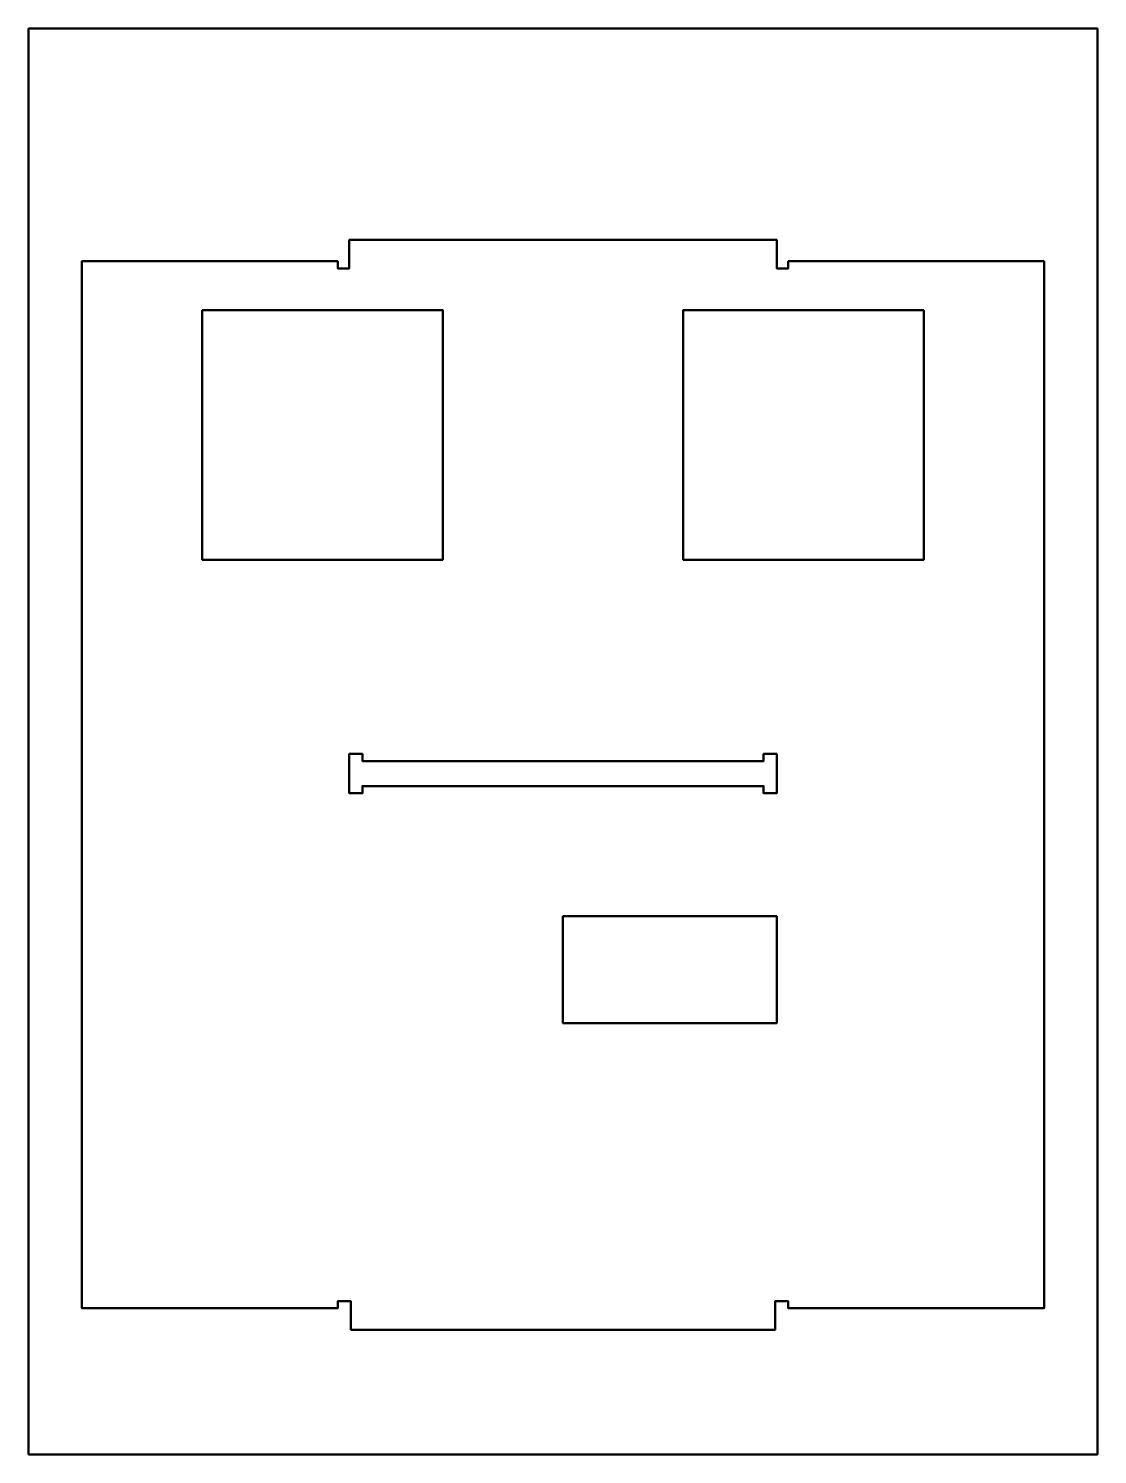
# Paper-space layout 'ISO A3 Title Block' of a CAD drawing. Header units: millimetres. Extents: x 0 to 300, y 0 to 400.
import ezdxf

# ---------------------------------------------------------------- set-up
doc = ezdxf.new("R2010")
doc.units = ezdxf.units.MM
doc.layers.add('Номера', color=7, linetype='Continuous')
doc.layers.add('Чертеж', color=7, linetype='Continuous')

psp = doc.layouts.new('ISO A3 Title Block')

# ---------------------------------------------------------------- linework, layer by layer
at = {"layer": 'Номера', "lineweight": 50}
psp.add_lwpolyline([(0, 0), (300, 0), (300, 400), (0, 400)], close=True, dxfattribs=at)
at = {"layer": 'Чертеж', "lineweight": 50}
psp.add_lwpolyline([(285, 334.7), (213.2, 334.7), (213.2, 332.7), (210, 332.7), (210, 340.7), (90, 340.7), (90, 332.7), (86.8, 332.7), (86.8, 334.7), (15, 334.7), (15, 41), (86.8, 41), (86.8, 43), (90.5, 43), (90.5, 35), (209.5, 35), (209.5, 43), (213.2, 43), (213.2, 41), (285, 41), (285, 334.7)], dxfattribs=at)
for points in [[(48.75, 321), (48.75, 251), (116.25, 251), (116.25, 321)], [(251.25, 321), (251.25, 251), (183.75, 251), (183.75, 321)], [(210, 196.5), (210, 185.5), (206.3, 185.5), (206.3, 187.5), (93.7, 187.5), (93.7, 185.5), (90, 185.5), (90, 196.5), (93.7, 196.5), (93.7, 194.5), (206.3, 194.5), (206.3, 196.5)], [(150, 151), (150, 121), (210, 121), (210, 151)]]:
    psp.add_lwpolyline(points, close=True, dxfattribs=at)

doc.saveas('drawing.dxf')
